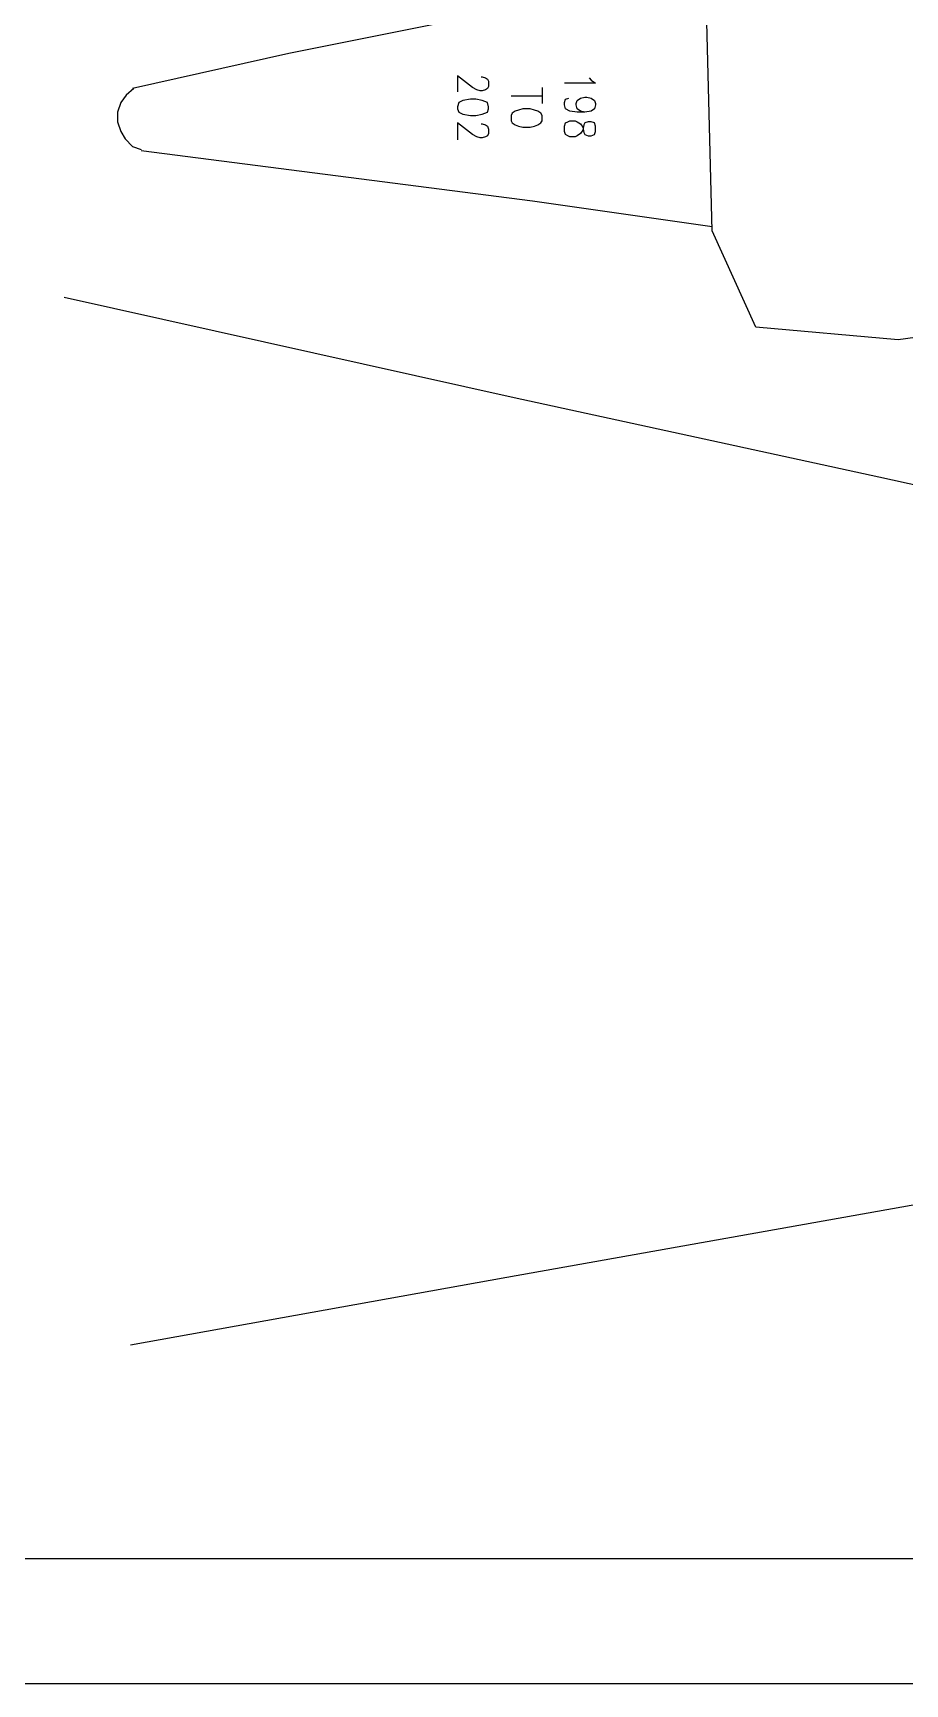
# Model space of a CAD drawing. Header units: metres. Extents: x 6 to 835, y 55 to 1134.
# Drawn here: x 156.1 to 207.9, y 54.8 to 152.9 of the extents above; entities that cross this region are included whole.
import ezdxf

# ---------------------------------------------------------------- set-up
doc = ezdxf.new("R2010")
doc.units = ezdxf.units.M

msp = doc.modelspace()

# ---------------------------------------------------------------- linework, layer by layer
at = {"color": 5}
for p, q in [((186.302, 149.147), (184.46, 149.147)), ((186.302, 149.655), (186.302, 148.703))]:
    msp.add_line(p, q, dxfattribs=at)
at = {"color": 162}
for p, q in [((823.715, 62.279), (19.043, 62.279)), ((834.954, 54.85), (5.644, 54.85))]:
    msp.add_line(p, q, dxfattribs=at)
at = {"color": 5, "linetype": 'Continuous', "lineweight": 25}
for points in [[(211.575, 169.785), (215.067, 157.339), (220.465, 132.51), (216.147, 131.494), (214.813, 135.685), (207.447, 134.669), (199.002, 135.431), (196.398, 141.146), (196.017, 156.64), (205.733, 162.609)], [(183.127, 148.512), (183.063, 148.766), (182.746, 148.893), (182.365, 148.957), (182.047, 148.957), (181.603, 148.893), (181.349, 148.766), (181.285, 148.512), (181.285, 148.385), (181.349, 148.195), (181.603, 148.068), (182.047, 148.004), (182.365, 148.004), (182.746, 148.068), (183.063, 148.195), (183.127, 148.385)], [(186.302, 148.004), (186.238, 148.131), (186.048, 148.258), (185.857, 148.322), (185.603, 148.385), (185.159, 148.385), (184.905, 148.322), (184.714, 148.258), (184.524, 148.131), (184.46, 148.004), (184.46, 147.687), (184.524, 147.56), (184.714, 147.433), (184.905, 147.369), (185.159, 147.306), (185.603, 147.306), (185.857, 147.369), (186.048, 147.433), (186.238, 147.56), (186.302, 147.687)], [(189.477, 147.369), (189.413, 147.56), (189.223, 147.623), (189.032, 147.623), (188.842, 147.56), (188.778, 147.433), (188.715, 147.115), (188.588, 146.925), (188.397, 146.798), (188.27, 146.734), (187.953, 146.734), (187.826, 146.798), (187.699, 146.861), (187.635, 147.052), (187.635, 147.369), (187.699, 147.56), (187.826, 147.623), (187.953, 147.687), (188.27, 147.687), (188.397, 147.623), (188.588, 147.496), (188.715, 147.306), (188.778, 146.988), (188.842, 146.861), (189.032, 146.798), (189.223, 146.798), (189.413, 146.861), (189.477, 147.052)]]:
    msp.add_lwpolyline(points, close=True, dxfattribs=at)
for points in [[(196.017, 156.64), (171.252, 151.687), (161.981, 149.592)], [(182.682, 150.29), (182.746, 150.29), (182.936, 150.227), (183.063, 150.163), (183.127, 150.036), (183.127, 149.719), (183.063, 149.592), (182.936, 149.528), (182.746, 149.465), (182.619, 149.465), (182.428, 149.528), (182.174, 149.655), (181.285, 150.354), (181.285, 149.401)], [(189.096, 150.227), (189.223, 150.1), (189.477, 149.909), (187.635, 149.909)], [(162.045, 149.592), (161.6, 149.211), (161.283, 148.766), (161.092, 148.195), (161.092, 147.623), (161.283, 147.052), (161.537, 146.607), (161.981, 146.163), (162.489, 145.972)], [(188.842, 148.195), (188.588, 148.258), (188.397, 148.385), (188.334, 148.639), (188.334, 148.703), (188.397, 148.893), (188.588, 149.02), (188.842, 149.084), (188.969, 149.084), (189.223, 149.02), (189.413, 148.893), (189.477, 148.703), (189.477, 148.639), (189.413, 148.385), (189.223, 148.258), (188.842, 148.195), (188.397, 148.195), (187.953, 148.258), (187.699, 148.385), (187.635, 148.639), (187.635, 148.766), (187.699, 148.957), (187.889, 149.02)], [(182.682, 147.496), (182.746, 147.496), (182.936, 147.433), (183.063, 147.369), (183.127, 147.179), (183.127, 146.925), (183.063, 146.798), (182.936, 146.734), (182.746, 146.671), (182.619, 146.671), (182.428, 146.734), (182.174, 146.861), (181.285, 147.56), (181.285, 146.544)], [(162.489, 145.909), (185.73, 142.924), (196.398, 141.4)], [(157.917, 137.209), (184.651, 131.24), (206.304, 126.541), (224.783, 122.477)], [(233.419, 87.679), (210.559, 83.679), (184.206, 78.98), (161.854, 74.979)]]:
    msp.add_lwpolyline(points, dxfattribs=at)

doc.saveas('drawing.dxf')
